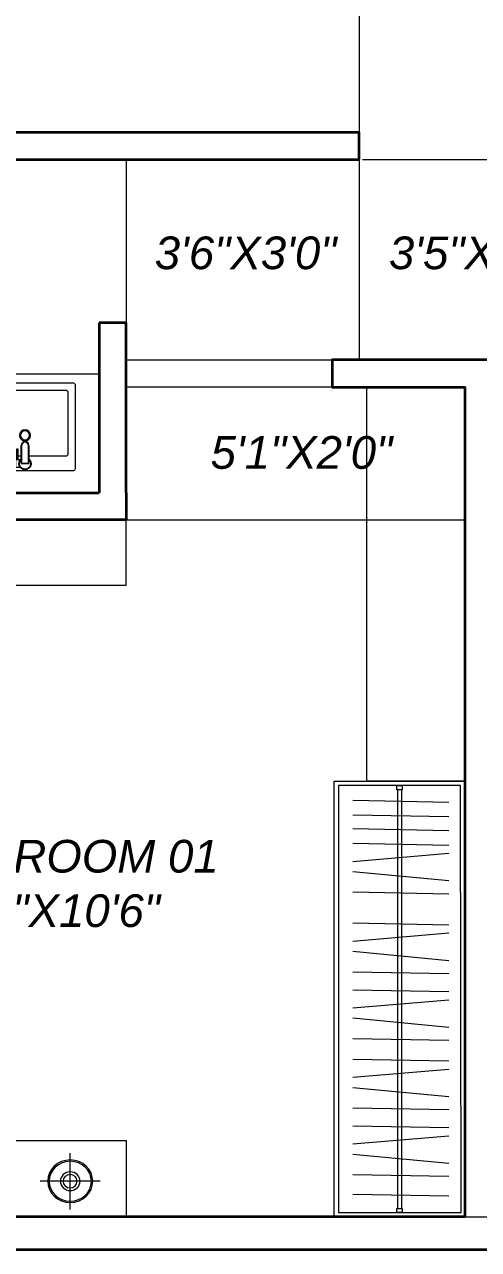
# Model space of a CAD drawing. Header units: millimetres. Extents: x 0 to 125073, y 0 to 71249.
# Drawn here: x 63642 to 65727, y 31569 to 37194 of the extents above; entities that cross this region are included whole.
import ezdxf
from ezdxf.lldxf.tags import DXFTag

# ---------------------------------------------------------------- set-up
doc = ezdxf.new("R2010")
doc.units = ezdxf.units.MM
doc.linetypes.add('DASH', pattern=[1, 0.5, -0.5])
doc.layers.add('DA_BUILDING LINE', color=7, linetype='Continuous', lineweight=9, true_color=0xdb0000)
doc.layers.add('DA_FURNITURE', color=7, linetype='Continuous', lineweight=5, true_color=0x666666)
for name, color, linetype, lineweight in [('DA_CARPET AREA RERA', 30, 'Continuous', 9), ('DA_DOOR', 35, 'Continuous', 0), ('DA_DOTTED LINES', 8, 'DASH', 5), ('DA_TEXT IN SQ.FT', 193, 'Continuous', 9), ('DA_WALL', 7, 'Continuous', 35)]:
    doc.layers.add(name, color=color, linetype=linetype, lineweight=lineweight)
doc.styles.get("Standard").update_dxf_attribs({"font": 'arial.ttf'})
tags = doc.linetypes.add('( Hidden )', pattern=[0.375, 0.25, -0.125]).pattern_tags.tags
tags[6:7] = [DXFTag(74, 4), DXFTag(75, 0), DXFTag(340, '0'), DXFTag(46, 1.0), DXFTag(50, 0.0), DXFTag(44, 0.0), DXFTag(45, 0.0)]
tags[4:5] = [DXFTag(74, 4), DXFTag(75, 0), DXFTag(340, '0'), DXFTag(46, 1.0), DXFTag(50, 0.0), DXFTag(44, 0.0), DXFTag(45, 0.0)]

# ---------------------------------------------------------------- blocks, each defined once
blk = doc.blocks.new('GSHGJSDFGJ')
at = {"layer": 'DA_BUILDING LINE', "linetype": '( Hidden )', "ltscale": 500}
blk.add_lwpolyline([(-34663.6, 78051.5), (-34663.6, 77051.5), (-31143.6, 77051.5), (-31143.6, 71896.5), (-40838.6, 71896.5), (-40838.6, 75396.5), (-39638.6, 75396.5), (-39638.6, 76876.5), (-40838.6, 76876.5), (-40838.6, 76926.5), (-41088.6, 76926.5), (-41088.6, 92546.5)], dxfattribs=at)
blk = doc.blocks.new('GGT')
at = {"layer": 'DA_FURNITURE', "ltscale": 8}
for p, q in [((4090.01, 973.3668), (4088.01, 973.3668)), ((4088.01, 973.3668), (4088.01, 972.7668)), ((4088.03, 972.7868), (4088.03, 973.35)), ((4088.03, 973.35), (4089.99, 973.3468)), ((4090.01, 972.7668), (4090.01, 973.3668)), ((4088.1146, 972.8519), (4088.1063, 973.2934)), ((4088.2043, 972.8519), (4088.196, 973.2934)), ((4088.2982, 972.8519), (4088.2562, 973.2934)), ((4088.3448, 972.8519), (4088.382, 973.2934)), ((4088.428, 972.8519), (4088.4197, 973.2934)), ((4088.5107, 972.8519), (4088.5024, 973.2934)), ((4088.6045, 972.8519), (4088.5625, 973.2934)), ((4088.6511, 972.8519), (4088.6883, 973.2934)), ((4088.7343, 972.8519), (4088.726, 973.2934)), ((4088.8293, 972.8519), (4088.821, 973.2934)), ((4088.9232, 972.8519), (4088.8812, 973.2934)), ((4088.9698, 972.8519), (4089.0069, 973.2934)), ((4089.053, 972.8519), (4089.0447, 973.2934)), ((4089.1357, 972.8519), (4089.1274, 973.2934)), ((4089.2295, 972.8519), (4089.1875, 973.2934)), ((4089.2761, 972.8519), (4089.3133, 973.2934)), ((4089.3593, 972.8519), (4089.351, 973.2934)), ((4089.5019, 972.8519), (4089.4936, 973.2934)), ((4089.5958, 972.8519), (4089.5537, 973.2934)), ((4089.6423, 972.8519), (4089.6795, 973.2934)), ((4089.7256, 972.8519), (4089.7173, 973.2934)), ((4089.7924, 972.8519), (4089.7841, 973.2934)), ((4089.8563, 972.8519), (4089.848, 973.2934)), ((4089.9231, 972.8519), (4089.9148, 973.2934)), ((4089.99, 973.3468), (4089.99, 972.7868)), ((4088.0487, 973.079), (4088.03, 973.079)), ((4088.03, 973.079), (4088.03, 973.054)), ((4088.0487, 973.054), (4088.0487, 973.079)), ((4089.9712, 973.0762), (4088.0487, 973.0762)), ((4089.99, 973.0793), (4089.9712, 973.0793)), ((4089.9712, 973.0793), (4089.9712, 973.0543)), ((4089.99, 973.0543), (4089.99, 973.0793)), ((4088.03, 973.054), (4088.0487, 973.054)), ((4089.9712, 973.0574), (4088.0487, 973.0574)), ((4089.9712, 973.0543), (4089.99, 973.0543)), ((4089.99, 972.7868), (4088.03, 972.7868)), ((4088.01, 972.7668), (4090.01, 972.7668))]:
    blk.add_line(p, q, dxfattribs=at)
blk = doc.blocks.new('A$C3A1814D5')
at = {"layer": 'DA_FURNITURE'}
for p, q in [((12.8, 12.82), (1.13, 1.18)), ((12.43, 1.53), (1.51, 12.47))]:
    blk.add_line(p, q, dxfattribs=at)
at = {"layer": 'DA_FURNITURE', "extrusion": (0, 0, -1)}
for centre, major_axis in [((6.99, 7.02), (4.37, 4.37)), ((6.97, 7), (1.37, 1.36))]:
    blk.add_ellipse(centre, major_axis=major_axis, ratio=0.943982, dxfattribs=at)
for major_axis in [(-4.1, -4.09), (-1.91, -1.91)]:
    blk.add_ellipse((6.99, 7.02), major_axis=major_axis, ratio=0.943982, start_param=3.141593, end_param=9.424778, dxfattribs=at)
blk = doc.blocks.new('A$C7B5F7F67-flat-2-flat-1-flat-2')
at = {"layer": 'DA_FURNITURE', "ltscale": 8}
for p, q in [((0.0675, -0.045), (0.0675, -0.2128)), ((0.36, -0.0338), (0.0788, -0.0338)), ((0.3713, -0.4163), (0.3713, -0.045)), ((0.0675, -0.2484), (0.0675, -0.2614)), ((0.0675, -0.2696), (0.0675, -0.4163)), ((0.0788, -0.4275), (0.36, -0.4275))]:
    blk.add_line(p, q, dxfattribs=at)
at = {"layer": 'DA_FURNITURE'}
for points in [[(0.0113, -0.4613), (0.3938, -0.4613), (0.3967, -0.4609), (0.3994, -0.4597), (0.4017, -0.458), (0.4035, -0.4556), (0.4046, -0.4529), (0.405, -0.45), (0.405, -0.0113), (0.4046, -0.0083), (0.4035, -0.0056), (0.4017, -0.0033), (0.3994, -0.0015), (0.3967, -0.0004), (0.3938, 0), (0.0113, 0), (0.0083, -0.0004), (0.0056, -0.0015), (0.0033, -0.0033), (0.0015, -0.0056), (0.0004, -0.0083), (0, -0.0113), (0, -0.45), (0.0004, -0.4529), (0.0015, -0.4556), (0.0033, -0.458), (0.0056, -0.4597), (0.0083, -0.4609)], [(0.1171, -0.2484), (0.0342, -0.2484), (0.0342, -0.2128), (0.1171, -0.2128), (0.126, -0.2152), (0.1325, -0.2217), (0.1349, -0.2306), (0.1325, -0.2395), (0.126, -0.246)], [(0.1171, -0.2463), (0.0363, -0.2463), (0.0363, -0.215), (0.1171, -0.215), (0.1249, -0.2171), (0.1307, -0.2228), (0.1327, -0.2306), (0.1307, -0.2384), (0.1249, -0.2442)], [(0.052, -0.2696), (0.052, -0.2614), (0.0997, -0.2614), (0.0997, -0.2696)]]:
    blk.add_lwpolyline(points, close=True, dxfattribs=at)
for points in [[(0.1171, -0.2128), (0.0342, -0.2128), (0.0342, -0.2484), (0.1171, -0.2484)], [(0.0163, -0.2523), (0.0163, -0.2523), (0.0163, -0.2724), (0.052, -0.2724), (0.052, -0.2524)]]:
    blk.add_lwpolyline(points, dxfattribs=at)
at = {"layer": 'DA_FURNITURE', "ltscale": 8}
for radius in [0.0253, 0.0205]:
    blk.add_circle((0.1637, -0.2304), radius, dxfattribs=at)
for centre, radius, start, end in [((0.0788, -0.045), 0.0113, 90, 180), ((0.36, -0.045), 0.0113, 360, 90), ((0.0342, -0.2306), 0.0281, 39.2551, 320.7449), ((0.0342, -0.2306), 0.026, 43.2723, 316.7277), ((0.0788, -0.4163), 0.0113, 180, 270), ((0.36, -0.4163), 0.0113, 270, 360)]:
    blk.add_arc(centre, radius, start, end, dxfattribs=at)
blk = doc.blocks.new('SRAFGADFGDFG')
at = {"layer": 'DA_FURNITURE'}
for points in [[(-37738.6, 75916.5), (-37738.6, 75521.5), (-38588.6, 75521.5), (-38588.6, 75371.5), (-37058.6, 75371.5), (-37058.6, 75916.5)], [(-35828.6, 75856.5), (-35378.6, 75856.5), (-35378.6, 74046.5), (-35828.6, 74046.5)], [(-36933.6, 72396.5), (-36933.6, 72356.5), (-36933.6, 72356.5), (-36933.6, 72356.5), (-36933.6, 72046.5), (-37461.1, 72046.5), (-37461.1, 72396.5)]]:
    blk.add_lwpolyline(points, close=True, dxfattribs=at)
at = {"layer": 'DA_FURNITURE', "color": 18, "true_color": 0x000000}
blk.add_lwpolyline([(-35828.6, 75856.5), (-35378.6, 75856.5), (-35378.6, 74046.5), (-35828.6, 74046.5)], close=True, dxfattribs=at)
at = {"layer": 'DA_FURNITURE'}
blk.add_lwpolyline([(-39488.6, 75247), (-39488.6, 74697), (-38778.6, 74697), (-38778.6, 74947), (-36933.6, 74947), (-36933.6, 75246.5)], dxfattribs=at)
at = {"layer": 'DA_FURNITURE', "xscale": -1000, "yscale": 1000, "zscale": 1000, "rotation": 270}
for name, p in [('A$C7B5F7F67-flat-2-flat-1-flat-2', (-37168, 75471.5)), ('GGT', (-1008745.4, -4015963.4))]:
    blk.add_blockref(name, p, dxfattribs=at)
at = {"layer": 'DA_FURNITURE', "extrusion": (0, 0, -1), "xscale": -16.7595958194902, "yscale": 16.7595958194902, "zscale": -16.7595958194902, "rotation": 44.95485278679848}
blk.add_blockref('A$C3A1814D5', (37357, 72209.5, 0), dxfattribs=at)
blk = doc.blocks.new('14TH 2')
at = {"layer": 'DA_CARPET AREA RERA'}
blk.add_lwpolyline([(6316.0927, 1265.9471), (6316.0927, 1262.977), (6314.9727, 1262.9771), (6314.9727, 1261.1971), (6314.8227, 1261.1971), (6314.8227, 1258.0971), (6314.9727, 1258.0971), (6314.9727, 1257.9971), (6323.1677, 1257.9971), (6323.1677, 1261.1971), (6323.1677, 1262.8521), (6319.6477, 1262.8521), (6319.6477, 1264.1521)], dxfattribs=at)
at = {"layer": 'DA_DOOR'}
for p, q in [((6318.5977, 1263.8971), (6318.5977, 1262.9771)), ((6317.5277, 1262.8521), (6317.5277, 1262.1021)), ((6318.5977, 1262.8521), (6318.5977, 1261.9321))]:
    blk.add_line(p, q, dxfattribs=at)
at = {"layer": 'DA_DOTTED LINES', "linetype": '( Hidden )', "ltscale": 300}
for p, q in [((6318.6126, 1262.8521), (6319.6477, 1262.8521)), ((6317.5277, 1261.9321), (6318.4727, 1261.9321)), ((6318.4727, 1261.8071), (6317.5277, 1261.8071)), ((6317.5277, 1261.1971), (6319.0827, 1261.1971))]:
    blk.add_line(p, q, dxfattribs=at)
at = {"layer": 'DA_WALL'}
blk.add_line((6317.5277, 1262.1021), (6317.4027, 1262.1021), dxfattribs=at)
for points in [[(6318.5977, 1262.8521), (6318.5977, 1262.9771), (6316.0227, 1262.9771), (6316.0227, 1262.8521)], [(6319.2077, 1257.9971), (6319.2077, 1261.8071), (6319.7727, 1261.8071), (6319.7727, 1261.9321), (6318.4727, 1261.9321), (6318.4727, 1261.8071), (6319.0827, 1261.8071), (6319.0827, 1257.9971), (6316.7727, 1257.9971), (6316.7727, 1257.8471), (6319.2077, 1257.8471), (6321.3677, 1257.8471), (6321.3677, 1257.9971)]]:
    blk.add_lwpolyline(points, close=True, dxfattribs=at)
for points in [[(6317.4027, 1262.1021), (6317.4027, 1261.3221)], [(6317.5277, 1261.3221), (6317.5277, 1262.1021)], [(6317.5277, 1261.3221), (6317.5277, 1261.3221), (6317.5277, 1261.1971), (6313.6227, 1261.1971), (6313.6227, 1261.3471), (6313.7727, 1261.3471), (6313.7727, 1261.3471), (6314.8227, 1261.3471), (6314.8227, 1261.6596), (6314.9727, 1261.6596), (6314.9727, 1261.3221), (6317.4027, 1261.3221)]]:
    blk.add_lwpolyline(points, dxfattribs=at)
blk = doc.blocks.new('A$Cfed68cb1')
at = {"layer": 'DA_TEXT IN SQ.FT', "char_height": 0.15, "attachment_point": 7}
for s, width, insert in [('\\pxqc;{\\fArial|b0|i1|c0|p34;3\'6"X3\'0"}', 1.269917, (-43.902, -22.4455)), ('\\pxqc;{\\fArial|b0|i1|c0|p34;3\'5"X3\'0"}', 1.269917, (-42.8267, -22.4455)), ('\\pxqc;{\\fArial|b0|i1|c0|p34;5\'1"X2\'0"}', 1.269917, (-43.6457, -23.3621)), ('\\pxqc;{\\fArial|b0|i1|c0|p34;M.BEDROOM 01\\P13\'6"X10\'6"}', 2.300046, (-45.3438, -25.4663))]:
    blk.add_mtext_dynamic_manual_height_columns(s, width=width, gutter_width=12.5, heights=[0], dxfattribs=dict(at, insert=insert))

msp = doc.modelspace()

# ---------------------------------------------------------------- block references
at = {"color": 1, "xscale": 1000, "yscale": 1000, "zscale": 1000}
msp.add_blockref('A$Cfed68cb1', (107924.2, 58514), dxfattribs=at)
at = {"color": 1}
msp.add_blockref('SRAFGADFGDFG', (101042.8, -40327.5), dxfattribs=at)
at = {"layer": 'DA_BUILDING LINE'}
msp.add_blockref('GSHGJSDFGJ', (101042.8, -40327.5), dxfattribs=at)
at = {"layer": 'DA_WALL', "xscale": 1000, "yscale": 1000, "zscale": 1000}
msp.add_blockref('14TH 2', (-6253418.5, -1226278.1), dxfattribs=at)

doc.saveas('drawing.dxf')
